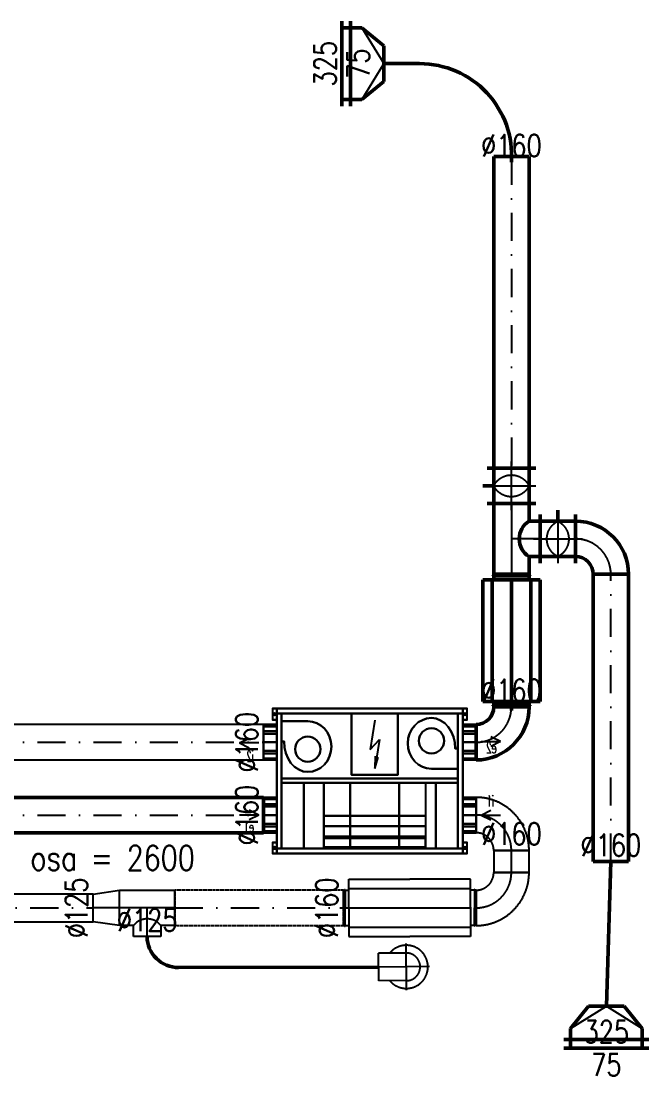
# Model space of a CAD drawing. Header units: millimetres. Extents: x -5302 to 21798, y 60636 to 66330.
# Drawn here: x -2823 to 18, y 60636 to 65408 of the extents above; entities that cross this region are included whole.
import ezdxf
from ezdxf.enums import TextEntityAlignment as Align

# ---------------------------------------------------------------- set-up
doc = ezdxf.new("R2010")
doc.units = ezdxf.units.MM
doc.header["$LTSCALE"] = 10
for name, pattern in [('_aa', [1.4, 0.5, -0.2, 0.5, -0.2]), ('DASHDOT', [25.4, 12.7, -6.35, 0, -6.35]), ('DASHED', [19.05, 12.7, -6.35]), ('KOLEJE', [0])]:
    doc.linetypes.add(name, pattern=pattern)
doc.layers.get('0').update_dxf_attribs({"color": 3})
for name, color, linetype in [('POPISY', 3, 'Continuous'), ('PRIPOJOVACI_HRDLA', 3, 'Continuous'), ('V-objekty-popis', 3, 'Continuous'), ('V-tvarovky-popis', 3, 'Continuous'), ('VLASTNI_ZARIZENI', 3, 'Continuous'), ('VZT_EXHAUST', 3, '_aa'), ('VZT_EXHAUST-popis', 3, 'Continuous')]:
    doc.layers.add(name, color=color, linetype=linetype)
for name, color, linetype, lineweight in [('V-flexo_osy', 3, 'KOLEJE', 50), ('V-objekty', 3, 'Continuous', 50), ('V-tvarovky', 3, 'Continuous', 50)]:
    doc.layers.add(name, color=color, linetype=linetype, lineweight=lineweight)
doc.styles.add('ROMANS', font='romans.shx', dxfattribs={"width": 0.8})
doc.styles.get("Standard").update_dxf_attribs({"font": 'simplex.shx', "width": 0.8})
doc.linetypes.add('KOLEJE_2', pattern='A,2,[141,CADKON.SHX,S=3,R=0,X=0,Y=0],1.5', length=3.5)

# ---------------------------------------------------------------- blocks, each defined once
blk = doc.blocks.new('DUPLEX 170 EC5')
at = {"layer": 'PRIPOJOVACI_HRDLA'}
for p, q in [((38614.2, 8782.6), (38614.2, 8782.6)), ((39515.6, 8782.6), (39515.6, 8782.6)), ((38443.6, 8705.7), (38487.6, 8727.7)), ((38531.6, 8705.7), (38443.6, 8705.7)), ((38443.6, 8705.7), (38487.6, 8683.7)), ((39536.6, 8699.8), (39624.6, 8699.8)), ((39624.6, 8699.8), (39580.6, 8721.8)), ((39624.6, 8699.8), (39580.6, 8677.8)), ((38614.2, 8453.3), (38614.2, 8453.3)), ((39515.6, 8453.3), (39515.6, 8453.3)), ((38531.6, 8373.1), (38443.6, 8373.1)), ((38531.6, 8373.1), (38487.6, 8395.1)), ((38531.6, 8373.1), (38487.6, 8351.1)), ((39536.6, 8373.3), (39580.6, 8395.3)), ((39536.6, 8373.3), (39624.6, 8373.3)), ((39536.6, 8373.3), (39580.6, 8351.3))]:
    blk.add_line(p, q, dxfattribs=at)
for points in [[(38614.2, 8774.6), (38614.2, 8782.6), (38554.2, 8782.6), (38554.2, 8774.6)], [(38614.2, 8782.6), (38614.2, 8774.6), (38554.2, 8774.6), (38554.2, 8782.6)], [(39515.6, 8774.6), (39515.6, 8782.6), (39455.6, 8782.6), (39455.6, 8774.6)], [(39515.6, 8782.6), (39515.6, 8774.6), (39455.6, 8774.6), (39455.6, 8782.6)], [(38614.2, 8752.6), (38614.2, 8774.6), (38554.2, 8774.6), (38554.2, 8752.6)], [(38614.2, 8774.6), (38614.2, 8752.6), (38554.2, 8752.6), (38554.2, 8774.6)], [(38614.2, 8740.6), (38614.2, 8752.6), (38554.2, 8752.6), (38554.2, 8740.6)], [(38614.2, 8752.6), (38614.2, 8740.6), (38554.2, 8740.6), (38554.2, 8752.6)], [(38614.2, 8702.6), (38614.2, 8740.6), (38554.2, 8740.6), (38554.2, 8702.6)], [(38614.2, 8740.6), (38614.2, 8702.6), (38554.2, 8702.6), (38554.2, 8740.6)], [(39515.6, 8752.6), (39515.6, 8774.6), (39455.6, 8774.6), (39455.6, 8752.6)], [(39515.6, 8774.6), (39515.6, 8752.6), (39455.6, 8752.6), (39455.6, 8774.6)], [(39515.6, 8740.6), (39515.6, 8752.6), (39455.6, 8752.6), (39455.6, 8740.6)], [(39515.6, 8752.6), (39515.6, 8740.6), (39455.6, 8740.6), (39455.6, 8752.6)], [(39515.6, 8702.6), (39515.6, 8740.6), (39455.6, 8740.6), (39455.6, 8702.6)], [(39515.6, 8740.6), (39515.6, 8702.6), (39455.6, 8702.6), (39455.6, 8740.6)], [(38614.2, 8663.6), (38614.2, 8702.6), (38554.2, 8702.6), (38554.2, 8663.6)], [(38614.2, 8702.6), (38614.2, 8663.6), (38554.2, 8663.6), (38554.2, 8702.6)], [(39515.6, 8663.6), (39515.6, 8702.6), (39455.6, 8702.6), (39455.6, 8663.6)], [(39515.6, 8702.6), (39515.6, 8663.6), (39455.6, 8663.6), (39455.6, 8702.6)], [(38614.2, 8651.6), (38614.2, 8663.6), (38554.2, 8663.6), (38554.2, 8651.6)], [(38614.2, 8663.6), (38614.2, 8651.6), (38554.2, 8651.6), (38554.2, 8663.6)], [(38614.2, 8629.6), (38614.2, 8651.6), (38554.2, 8651.6), (38554.2, 8629.6)], [(38614.2, 8651.6), (38614.2, 8629.6), (38554.2, 8629.6), (38554.2, 8651.6)], [(39515.6, 8651.6), (39515.6, 8663.6), (39455.6, 8663.6), (39455.6, 8651.6)], [(39515.6, 8663.6), (39515.6, 8651.6), (39455.6, 8651.6), (39455.6, 8663.6)], [(39515.6, 8629.6), (39515.6, 8651.6), (39455.6, 8651.6), (39455.6, 8629.6)], [(39515.6, 8651.6), (39515.6, 8629.6), (39455.6, 8629.6), (39455.6, 8651.6)], [(38614.2, 8622.6), (38614.2, 8629.6), (38554.2, 8629.6), (38554.2, 8622.6)], [(38614.2, 8629.6), (38614.2, 8622.6), (38554.2, 8622.6), (38554.2, 8629.6)], [(39515.6, 8622.6), (39515.6, 8629.6), (39455.6, 8629.6), (39455.6, 8622.6)], [(39515.6, 8629.6), (39515.6, 8622.6), (39455.6, 8622.6), (39455.6, 8629.6)], [(38614.2, 8445.3), (38614.2, 8453.3), (38554.2, 8453.3), (38554.2, 8445.3)], [(38614.2, 8453.3), (38614.2, 8445.3), (38554.2, 8445.3), (38554.2, 8453.3)], [(39515.6, 8445.3), (39515.6, 8453.3), (39455.6, 8453.3), (39455.6, 8445.3)], [(39515.6, 8453.3), (39515.6, 8445.3), (39455.6, 8445.3), (39455.6, 8453.3)], [(38614.2, 8423.3), (38614.2, 8445.3), (38554.2, 8445.3), (38554.2, 8423.3)], [(38614.2, 8445.3), (38614.2, 8423.3), (38554.2, 8423.3), (38554.2, 8445.3)], [(38614.2, 8411.3), (38614.2, 8423.3), (38554.2, 8423.3), (38554.2, 8411.3)], [(38614.2, 8423.3), (38614.2, 8411.3), (38554.2, 8411.3), (38554.2, 8423.3)], [(38614.2, 8373.3), (38614.2, 8411.3), (38554.2, 8411.3), (38554.2, 8373.3)], [(38614.2, 8411.3), (38614.2, 8373.3), (38554.2, 8373.3), (38554.2, 8411.3)], [(39515.6, 8423.3), (39515.6, 8445.3), (39455.6, 8445.3), (39455.6, 8423.3)], [(39515.6, 8445.3), (39515.6, 8423.3), (39455.6, 8423.3), (39455.6, 8445.3)], [(39515.6, 8411.3), (39515.6, 8423.3), (39455.6, 8423.3), (39455.6, 8411.3)], [(39515.6, 8423.3), (39515.6, 8411.3), (39455.6, 8411.3), (39455.6, 8423.3)], [(39515.6, 8373.3), (39515.6, 8411.3), (39455.6, 8411.3), (39455.6, 8373.3)], [(39515.6, 8411.3), (39515.6, 8373.3), (39455.6, 8373.3), (39455.6, 8411.3)], [(38614.2, 8334.3), (38614.2, 8373.3), (38554.2, 8373.3), (38554.2, 8334.3)], [(38614.2, 8373.3), (38614.2, 8334.3), (38554.2, 8334.3), (38554.2, 8373.3)], [(39515.6, 8334.3), (39515.6, 8373.3), (39455.6, 8373.3), (39455.6, 8334.3)], [(39515.6, 8373.3), (39515.6, 8334.3), (39455.6, 8334.3), (39455.6, 8373.3)], [(38614.2, 8322.3), (38614.2, 8334.3), (38554.2, 8334.3), (38554.2, 8322.3)], [(38614.2, 8334.3), (38614.2, 8322.3), (38554.2, 8322.3), (38554.2, 8334.3)], [(38614.2, 8300.3), (38614.2, 8322.3), (38554.2, 8322.3), (38554.2, 8300.3)], [(38614.2, 8322.3), (38614.2, 8300.3), (38554.2, 8300.3), (38554.2, 8322.3)], [(39515.6, 8322.3), (39515.6, 8334.3), (39455.6, 8334.3), (39455.6, 8322.3)], [(39515.6, 8334.3), (39515.6, 8322.3), (39455.6, 8322.3), (39455.6, 8334.3)], [(39515.6, 8300.3), (39515.6, 8322.3), (39455.6, 8322.3), (39455.6, 8300.3)], [(39515.6, 8322.3), (39515.6, 8300.3), (39455.6, 8300.3), (39455.6, 8322.3)], [(38614.2, 8293.3), (38614.2, 8300.3), (38554.2, 8300.3), (38554.2, 8293.3)], [(38614.2, 8300.3), (38614.2, 8293.3), (38554.2, 8293.3), (38554.2, 8300.3)], [(39515.6, 8293.3), (39515.6, 8300.3), (39455.6, 8300.3), (39455.6, 8293.3)], [(39515.6, 8300.3), (39515.6, 8293.3), (39455.6, 8293.3), (39455.6, 8300.3)]]:
    blk.add_3dface(points, dxfattribs=at)
at = {"layer": 'VLASTNI_ZARIZENI'}
for p, q in [((39012.6, 8802.5), (39033.6, 8670.5)), ((39033.6, 8670.5), (38991.6, 8714.5)), ((38991.6, 8714.5), (39012.6, 8583.5)), ((39010.6, 8639.5), (39012.6, 8583.5)), ((39012.6, 8583.5), (38996.6, 8635.5))]:
    blk.add_line(p, q, dxfattribs=at)
for centre, radius in [((38604.6, 8829.8), 5), ((39465.6, 8829.8), 5), ((38755.6, 8709.1), 57), ((39315.6, 8671.5), 57), ((38604.6, 8224.8), 5), ((39465.6, 8224.8), 5)]:
    blk.add_circle(centre, radius, dxfattribs=at)
at = {"layer": 'VLASTNI_ZARIZENI', "extrusion": (0, 0, -1)}
for centre in [(-38755.6, 8709.1), (-39315.6, 8671.5)]:
    blk.add_circle(centre, 57, dxfattribs=at)
at = {"layer": 'VLASTNI_ZARIZENI'}
for points in [[(38614.6, 8854.8), (38614.6, 8804.8), (38594.6, 8804.8), (38594.6, 8854.8)], [(38614.6, 8854.8), (38614.6, 8832.8), (39455.6, 8832.8), (39455.6, 8854.8)], [(38614.6, 8854.8), (38614.6, 8832.8), (39455.6, 8832.8), (39455.6, 8854.8)], [(38614.6, 8832.8), (38614.6, 8854.8), (38614.6, 8854.8), (38614.6, 8832.8)], [(39455.6, 8854.8), (38614.6, 8854.8), (38614.6, 8854.8), (39455.6, 8854.8)], [(38614.6, 8804.8), (38614.6, 8804.8), (38614.6, 8854.8)], [(39455.6, 8832.8), (38614.6, 8832.8), (38614.6, 8832.8), (39455.6, 8832.8)], [(38636.6, 8221.8), (38636.6, 8832.8), (38614.6, 8832.8), (38614.6, 8221.8)], [(38636.6, 8221.8), (38636.6, 8832.8), (38614.6, 8832.8), (38614.6, 8221.8)], [(38614.6, 8221.8), (38614.6, 8832.8), (38614.6, 8832.8), (38614.6, 8221.8)], [(38614.6, 8832.8), (38636.6, 8832.8), (38636.6, 8832.8), (38614.6, 8832.8)], [(38636.6, 8832.8), (38636.6, 8221.8), (38636.6, 8221.8), (38636.6, 8832.8)], [(38636.6, 8221.8), (38636.6, 8832.8), (39433.6, 8832.8), (39433.6, 8221.8)], [(38907.6, 8555.7), (38907.6, 8832.8), (39117.6, 8832.8), (39117.6, 8555.7)], [(38907.6, 8555.7), (38907.6, 8832.8), (39117.6, 8832.8), (39117.6, 8555.7)], [(38907.6, 8832.8), (38907.6, 8555.7), (38907.6, 8555.7), (38907.6, 8832.8)], [(39117.6, 8832.8), (38907.6, 8832.8), (38907.6, 8832.8), (39117.6, 8832.8)], [(39117.6, 8555.7), (39117.6, 8832.8), (39117.6, 8832.8), (39117.6, 8555.7)], [(39433.6, 8221.8), (39433.6, 8832.8), (39455.6, 8832.8), (39455.6, 8221.8)], [(39433.6, 8221.8), (39433.6, 8832.8), (39455.6, 8832.8), (39455.6, 8221.8)], [(39433.6, 8832.8), (39433.6, 8221.8), (39433.6, 8221.8), (39433.6, 8832.8)], [(39455.6, 8832.8), (39433.6, 8832.8), (39433.6, 8832.8), (39455.6, 8832.8)], [(39455.6, 8854.8), (39455.6, 8832.8), (39455.6, 8832.8), (39455.6, 8854.8)], [(39455.6, 8804.8), (39455.6, 8854.8), (39475.6, 8854.8), (39475.6, 8804.8)], [(39455.6, 8854.8), (39455.6, 8854.8), (39455.6, 8804.8)], [(39455.6, 8221.8), (39455.6, 8832.8), (39455.6, 8832.8), (39455.6, 8221.8)], [(38695.6, 8789.1), (38679.6, 8772.1), (38679.6, 8772.1), (38695.6, 8789.1)], [(38714.6, 8801.1), (38695.6, 8789.1), (38695.6, 8789.1), (38714.6, 8801.1)], [(38734.6, 8810.1), (38714.6, 8801.1), (38714.6, 8801.1), (38734.6, 8810.1)], [(38755.6, 8813.1), (38734.6, 8810.1), (38734.6, 8810.1), (38755.6, 8813.1)], [(38777.6, 8810.1), (38755.6, 8813.1), (38755.6, 8813.1), (38777.6, 8810.1)], [(38796.6, 8803.1), (38777.6, 8810.1), (38777.6, 8810.1), (38796.6, 8803.1)], [(38815.6, 8793.1), (38796.6, 8803.1), (38796.6, 8803.1), (38815.6, 8793.1)], [(38831.6, 8779.1), (38815.6, 8793.1), (38815.6, 8793.1), (38831.6, 8779.1)], [(39274.6, 8788.5), (39255.6, 8778.5), (39255.6, 8778.5), (39274.6, 8788.5)], [(39293.6, 8795.5), (39274.6, 8788.5), (39274.6, 8788.5), (39293.6, 8795.5)], [(39315.6, 8798.5), (39293.6, 8795.5), (39293.6, 8795.5), (39315.6, 8798.5)], [(39433.6, 8798.5), (39315.6, 8798.5), (39315.6, 8798.5), (39433.6, 8798.5)], [(38666.6, 8752.1), (38656.6, 8727.1), (38656.6, 8727.1), (38666.6, 8752.1)], [(38679.6, 8772.1), (38666.6, 8752.1), (38666.6, 8752.1), (38679.6, 8772.1)], [(38844.6, 8762.1), (38831.6, 8779.1), (38831.6, 8779.1), (38844.6, 8762.1)], [(38854.6, 8741.1), (38844.6, 8762.1), (38844.6, 8762.1), (38854.6, 8741.1)], [(38860.6, 8721.1), (38854.6, 8741.1), (38854.6, 8741.1), (38860.6, 8721.1)], [(39226.6, 8747.5), (39216.6, 8726.5), (39216.6, 8726.5), (39226.6, 8747.5)], [(39239.6, 8764.5), (39226.6, 8747.5), (39226.6, 8747.5), (39239.6, 8764.5)], [(39255.6, 8778.5), (39239.6, 8764.5), (39239.6, 8764.5), (39255.6, 8778.5)], [(38650.6, 8702.1), (38648.6, 8675.1), (38648.6, 8675.1), (38650.6, 8702.1)], [(38656.6, 8727.1), (38650.6, 8702.1), (38650.6, 8702.1), (38656.6, 8727.1)], [(38862.6, 8698.1), (38860.6, 8721.1), (38860.6, 8721.1), (38862.6, 8698.1)], [(38860.6, 8675.1), (38862.6, 8698.1), (38862.6, 8698.1), (38860.6, 8675.1)], [(39210.6, 8706.5), (39207.6, 8683.5), (39207.6, 8683.5), (39210.6, 8706.5)], [(39216.6, 8726.5), (39210.6, 8706.5), (39210.6, 8706.5), (39216.6, 8726.5)], [(39420.6, 8678.5), (39422.6, 8706.5), (39422.6, 8706.5), (39420.6, 8678.5)], [(39422.6, 8706.5), (39433.6, 8706.5), (39433.6, 8706.5), (39422.6, 8706.5)], [(39422.6, 8706.5), (39422.6, 8706.5), (39422.6, 8706.5)], [(38648.6, 8675.1), (38636.6, 8675.1), (38636.6, 8675.1), (38648.6, 8675.1)], [(38648.6, 8675.1), (38648.6, 8675.1), (38648.6, 8675.1)], [(38844.6, 8633.1), (38854.6, 8654.1), (38854.6, 8654.1), (38844.6, 8633.1)], [(38854.6, 8654.1), (38860.6, 8675.1), (38860.6, 8675.1), (38854.6, 8654.1)], [(39207.6, 8683.5), (39210.6, 8660.5), (39210.6, 8660.5), (39207.6, 8683.5)], [(39210.6, 8660.5), (39216.6, 8639.5), (39216.6, 8639.5), (39210.6, 8660.5)], [(39216.6, 8639.5), (39226.6, 8618.5), (39226.6, 8618.5), (39216.6, 8639.5)], [(39404.6, 8628.5), (39414.6, 8653.5), (39414.6, 8653.5), (39404.6, 8628.5)], [(39414.6, 8653.5), (39420.6, 8678.5), (39420.6, 8678.5), (39414.6, 8653.5)], [(38777.6, 8585.1), (38796.6, 8592.1), (38796.6, 8592.1), (38777.6, 8585.1)], [(38796.6, 8592.1), (38815.6, 8602.1), (38815.6, 8602.1), (38796.6, 8592.1)], [(38815.6, 8602.1), (38831.6, 8616.1), (38831.6, 8616.1), (38815.6, 8602.1)], [(38831.6, 8616.1), (38844.6, 8633.1), (38844.6, 8633.1), (38831.6, 8616.1)], [(39226.6, 8618.5), (39239.6, 8601.5), (39239.6, 8601.5), (39226.6, 8618.5)], [(39239.6, 8601.5), (39255.6, 8587.5), (39255.6, 8587.5), (39239.6, 8601.5)], [(39356.6, 8579.5), (39375.6, 8591.5), (39375.6, 8591.5), (39356.6, 8579.5)], [(39375.6, 8591.5), (39391.6, 8608.5), (39391.6, 8608.5), (39375.6, 8591.5)], [(39391.6, 8608.5), (39404.6, 8628.5), (39404.6, 8628.5), (39391.6, 8608.5)], [(38636.6, 8583.1), (38755.6, 8583.1), (38755.6, 8583.1), (38636.6, 8583.1)], [(38755.6, 8583.1), (38777.6, 8585.1), (38777.6, 8585.1), (38755.6, 8583.1)], [(39117.6, 8555.7), (38907.6, 8555.7), (38907.6, 8555.7), (39117.6, 8555.7)], [(39255.6, 8587.5), (39274.6, 8577.5), (39274.6, 8577.5), (39255.6, 8587.5)], [(39274.6, 8577.5), (39293.6, 8570.5), (39293.6, 8570.5), (39274.6, 8577.5)], [(39293.6, 8570.5), (39315.6, 8568.5), (39315.6, 8568.5), (39293.6, 8570.5)], [(39315.6, 8568.5), (39336.6, 8570.5), (39336.6, 8570.5), (39315.6, 8568.5)], [(39336.6, 8570.5), (39356.6, 8579.5), (39356.6, 8579.5), (39336.6, 8570.5)], [(38636.6, 8519.3), (38636.6, 8539.3), (39433.6, 8539.3), (39433.6, 8519.3)], [(38636.6, 8519.3), (38636.6, 8539.3), (39433.6, 8539.3), (39433.6, 8519.3)], [(38636.6, 8539.3), (38636.6, 8519.3), (38636.6, 8519.3), (38636.6, 8539.3)], [(39433.6, 8539.3), (38636.6, 8539.3), (38636.6, 8539.3), (39433.6, 8539.3)], [(38736.6, 8221.8), (38736.6, 8519.3), (38636.6, 8519.3), (38636.6, 8221.8)], [(38736.6, 8221.8), (38736.6, 8519.3), (38636.6, 8519.3), (38636.6, 8221.8)], [(38636.6, 8221.8), (38636.6, 8519.3), (38636.6, 8519.3), (38636.6, 8221.8)], [(38636.6, 8519.3), (38736.6, 8519.3), (38736.6, 8519.3), (38636.6, 8519.3)], [(39433.6, 8519.3), (38636.6, 8519.3), (38636.6, 8519.3), (39433.6, 8519.3)], [(38736.6, 8519.3), (38736.6, 8221.8), (38736.6, 8221.8), (38736.6, 8519.3)], [(38902.6, 8519.3), (38782.6, 8519.3), (38782.6, 8369.8), (38902.6, 8369.8)], [(39123.6, 8519.3), (38902.6, 8519.3), (38902.6, 8369.8), (39123.6, 8369.8)], [(39242.6, 8519.3), (39123.6, 8519.3), (39123.6, 8369.8), (39242.6, 8369.8)], [(39242.6, 8519.3), (39242.6, 8519.3), (39242.6, 8369.8)], [(39333.6, 8221.8), (39333.6, 8519.3), (39433.6, 8519.3), (39433.6, 8221.8)], [(39333.6, 8221.8), (39333.6, 8519.3), (39433.6, 8519.3), (39433.6, 8221.8)], [(39333.6, 8519.3), (39333.6, 8221.8), (39333.6, 8221.8), (39333.6, 8519.3)], [(39433.6, 8519.3), (39333.6, 8519.3), (39333.6, 8519.3), (39433.6, 8519.3)], [(39433.6, 8519.3), (39433.6, 8539.3), (39433.6, 8539.3), (39433.6, 8519.3)], [(39433.6, 8221.8), (39433.6, 8519.3), (39433.6, 8519.3), (39433.6, 8221.8)], [(38902.6, 8369.8), (38782.6, 8369.8), (38782.6, 8322.8), (38902.6, 8322.8)], [(39123.6, 8369.8), (38902.6, 8369.8), (38902.6, 8322.8), (39123.6, 8322.8)], [(39242.6, 8369.8), (39123.6, 8369.8), (39123.6, 8322.8), (39242.6, 8322.8)], [(39242.6, 8369.8), (39242.6, 8369.8), (39242.6, 8322.8)], [(38902.6, 8322.8), (38782.6, 8322.8), (38782.6, 8275.8), (38902.6, 8275.8)], [(39123.6, 8322.8), (38902.6, 8322.8), (38902.6, 8275.8), (39123.6, 8275.8)], [(39242.6, 8322.8), (39123.6, 8322.8), (39123.6, 8275.8), (39242.6, 8275.8)], [(39242.6, 8322.8), (39242.6, 8322.8), (39242.6, 8275.8)], [(38902.6, 8275.8), (38782.6, 8275.8), (38782.6, 8228.8), (38902.6, 8228.8)], [(38902.6, 8268.8), (38782.6, 8268.8), (38782.6, 8221.8), (38902.6, 8221.8)], [(38902.6, 8221.8), (38782.6, 8221.8), (38782.6, 8268.8), (38902.6, 8268.8)], [(39123.6, 8275.8), (38902.6, 8275.8), (38902.6, 8228.8), (39123.6, 8228.8)], [(39123.6, 8268.8), (38902.6, 8268.8), (38902.6, 8221.8), (39123.6, 8221.8)], [(39123.6, 8221.8), (38902.6, 8221.8), (38902.6, 8268.8), (39123.6, 8268.8)], [(39242.6, 8275.8), (39123.6, 8275.8), (39123.6, 8228.8), (39242.6, 8228.8)], [(39242.6, 8268.8), (39123.6, 8268.8), (39123.6, 8221.8), (39242.6, 8221.8)], [(39242.6, 8221.8), (39123.6, 8221.8), (39123.6, 8268.8), (39242.6, 8268.8)], [(39242.6, 8275.8), (39242.6, 8275.8), (39242.6, 8228.8)], [(39242.6, 8268.8), (39242.6, 8268.8), (39242.6, 8221.8)], [(39242.6, 8221.8), (39242.6, 8221.8), (39242.6, 8268.8)], [(38614.6, 8249.8), (38614.6, 8199.8), (38594.6, 8199.8), (38594.6, 8249.8)], [(38614.6, 8199.8), (38614.6, 8199.8), (38614.6, 8249.8)], [(38614.6, 8199.8), (38614.6, 8221.8), (39455.6, 8221.8), (39455.6, 8199.8)], [(38614.6, 8199.8), (38614.6, 8221.8), (39455.6, 8221.8), (39455.6, 8199.8)], [(38614.6, 8221.8), (38614.6, 8199.8), (38614.6, 8199.8), (38614.6, 8221.8)], [(39455.6, 8221.8), (38614.6, 8221.8), (38614.6, 8221.8), (39455.6, 8221.8)], [(38614.6, 8221.8), (38636.6, 8221.8), (38636.6, 8221.8), (38614.6, 8221.8)], [(38636.6, 8221.8), (38736.6, 8221.8), (38736.6, 8221.8), (38636.6, 8221.8)], [(39433.6, 8221.8), (39333.6, 8221.8), (39333.6, 8221.8), (39433.6, 8221.8)], [(39455.6, 8221.8), (39433.6, 8221.8), (39433.6, 8221.8), (39455.6, 8221.8)], [(39455.6, 8199.8), (39455.6, 8249.8), (39475.6, 8249.8), (39475.6, 8199.8)], [(39455.6, 8249.8), (39455.6, 8249.8), (39455.6, 8199.8)], [(39455.6, 8199.8), (39455.6, 8221.8), (39455.6, 8221.8), (39455.6, 8199.8)], [(39455.6, 8199.8), (38614.6, 8199.8), (38614.6, 8199.8), (39455.6, 8199.8)]]:
    blk.add_3dface(points, dxfattribs=at)
for points, invisible_edges in [([(38614.6, 8854.8), (38614.6, 8854.8), (38594.6, 8854.8), (38609.6, 8854.8)], 9), ([(38614.6, 8854.8), (38614.6, 8854.8), (38614.6, 8854.8), (38609.6, 8854.8)], 5), ([(39455.6, 8854.8), (39455.6, 8854.8), (39475.6, 8854.8), (39460.6, 8854.8)], 9), ([(39455.6, 8854.8), (39455.6, 8854.8), (39455.6, 8854.8), (39460.6, 8854.8)], 5), ([(38614.6, 8804.8), (38614.6, 8804.8), (38594.6, 8804.8), (38609.6, 8804.8)], 9), ([(38614.6, 8804.8), (38614.6, 8804.8), (38614.6, 8804.8), (38609.6, 8804.8)], 5), ([(38755.6, 8813.1), (38755.6, 8813.1), (38777.6, 8810.1), (38648.6, 8675.1)], 13), ([(38734.6, 8810.1), (38734.6, 8810.1), (38755.6, 8813.1), (38648.6, 8675.1)], 13), ([(38777.6, 8810.1), (38777.6, 8810.1), (38796.6, 8803.1), (38648.6, 8675.1)], 13), ([(38714.6, 8801.1), (38714.6, 8801.1), (38734.6, 8810.1), (38648.6, 8675.1)], 13), ([(38796.6, 8803.1), (38796.6, 8803.1), (38815.6, 8793.1), (38648.6, 8675.1)], 13), ([(38695.6, 8789.1), (38695.6, 8789.1), (38714.6, 8801.1), (38648.6, 8675.1)], 13), ([(38815.6, 8793.1), (38815.6, 8793.1), (38831.6, 8779.1), (38648.6, 8675.1)], 13), ([(38679.6, 8772.1), (38679.6, 8772.1), (38695.6, 8789.1), (38648.6, 8675.1)], 13), ([(39255.6, 8778.5), (39255.6, 8778.5), (39274.6, 8788.5), (39422.6, 8706.5)], 13), ([(39274.6, 8788.5), (39274.6, 8788.5), (39293.6, 8795.5), (39422.6, 8706.5)], 13), ([(39293.6, 8795.5), (39293.6, 8795.5), (39315.6, 8798.5), (39422.6, 8706.5)], 13), ([(39315.6, 8798.5), (39315.6, 8798.5), (39433.6, 8798.5), (39422.6, 8706.5)], 13), ([(39433.6, 8798.5), (39433.6, 8798.5), (39433.6, 8706.5), (39422.6, 8706.5)], 9), ([(39455.6, 8804.8), (39455.6, 8804.8), (39475.6, 8804.8), (39460.6, 8804.8)], 9), ([(39455.6, 8804.8), (39455.6, 8804.8), (39455.6, 8804.8), (39460.6, 8804.8)], 5), ([(38831.6, 8779.1), (38831.6, 8779.1), (38844.6, 8762.1), (38648.6, 8675.1)], 13), ([(38666.6, 8752.1), (38666.6, 8752.1), (38679.6, 8772.1), (38648.6, 8675.1)], 13), ([(38844.6, 8762.1), (38844.6, 8762.1), (38854.6, 8741.1), (38648.6, 8675.1)], 13), ([(38656.6, 8727.1), (38656.6, 8727.1), (38666.6, 8752.1), (38648.6, 8675.1)], 13), ([(38854.6, 8741.1), (38854.6, 8741.1), (38860.6, 8721.1), (38648.6, 8675.1)], 13), ([(39216.6, 8726.5), (39216.6, 8726.5), (39226.6, 8747.5), (39422.6, 8706.5)], 13), ([(39226.6, 8747.5), (39226.6, 8747.5), (39239.6, 8764.5), (39422.6, 8706.5)], 13), ([(39239.6, 8764.5), (39239.6, 8764.5), (39255.6, 8778.5), (39422.6, 8706.5)], 13), ([(38650.6, 8702.1), (38650.6, 8702.1), (38656.6, 8727.1), (38648.6, 8675.1)], 13), ([(38860.6, 8721.1), (38860.6, 8721.1), (38862.6, 8698.1), (38648.6, 8675.1)], 13), ([(38648.6, 8675.1), (38648.6, 8675.1), (38650.6, 8702.1), (38648.6, 8675.1)], 5), ([(38862.6, 8698.1), (38862.6, 8698.1), (38860.6, 8675.1), (38648.6, 8675.1)], 13), ([(39207.6, 8683.5), (39207.6, 8683.5), (39210.6, 8706.5), (39422.6, 8706.5)], 13), ([(39210.6, 8660.5), (39210.6, 8660.5), (39207.6, 8683.5), (39422.6, 8706.5)], 13), ([(39216.6, 8639.5), (39216.6, 8639.5), (39210.6, 8660.5), (39422.6, 8706.5)], 13), ([(39226.6, 8618.5), (39226.6, 8618.5), (39216.6, 8639.5), (39422.6, 8706.5)], 13), ([(39239.6, 8601.5), (39239.6, 8601.5), (39226.6, 8618.5), (39422.6, 8706.5)], 13), ([(39255.6, 8587.5), (39255.6, 8587.5), (39239.6, 8601.5), (39422.6, 8706.5)], 13), ([(39274.6, 8577.5), (39274.6, 8577.5), (39255.6, 8587.5), (39422.6, 8706.5)], 13), ([(39293.6, 8570.5), (39293.6, 8570.5), (39274.6, 8577.5), (39422.6, 8706.5)], 13), ([(39315.6, 8568.5), (39315.6, 8568.5), (39293.6, 8570.5), (39422.6, 8706.5)], 13), ([(39336.6, 8570.5), (39336.6, 8570.5), (39315.6, 8568.5), (39422.6, 8706.5)], 13), ([(39356.6, 8579.5), (39356.6, 8579.5), (39336.6, 8570.5), (39422.6, 8706.5)], 13), ([(39375.6, 8591.5), (39375.6, 8591.5), (39356.6, 8579.5), (39422.6, 8706.5)], 13), ([(39391.6, 8608.5), (39391.6, 8608.5), (39375.6, 8591.5), (39422.6, 8706.5)], 13), ([(39404.6, 8628.5), (39404.6, 8628.5), (39391.6, 8608.5), (39422.6, 8706.5)], 13), ([(39414.6, 8653.5), (39414.6, 8653.5), (39404.6, 8628.5), (39422.6, 8706.5)], 13), ([(39420.6, 8678.5), (39420.6, 8678.5), (39414.6, 8653.5), (39422.6, 8706.5)], 13), ([(39422.6, 8706.5), (39422.6, 8706.5), (39420.6, 8678.5), (39422.6, 8706.5)], 5), ([(38636.6, 8583.1), (38636.6, 8583.1), (38636.6, 8675.1), (38648.6, 8675.1)], 9), ([(38755.6, 8583.1), (38755.6, 8583.1), (38636.6, 8583.1), (38648.6, 8675.1)], 13), ([(38777.6, 8585.1), (38777.6, 8585.1), (38755.6, 8583.1), (38648.6, 8675.1)], 13), ([(38796.6, 8592.1), (38796.6, 8592.1), (38777.6, 8585.1), (38648.6, 8675.1)], 13), ([(38815.6, 8602.1), (38815.6, 8602.1), (38796.6, 8592.1), (38648.6, 8675.1)], 13), ([(38831.6, 8616.1), (38831.6, 8616.1), (38815.6, 8602.1), (38648.6, 8675.1)], 13), ([(38844.6, 8633.1), (38844.6, 8633.1), (38831.6, 8616.1), (38648.6, 8675.1)], 13), ([(38854.6, 8654.1), (38854.6, 8654.1), (38844.6, 8633.1), (38648.6, 8675.1)], 13), ([(38860.6, 8675.1), (38860.6, 8675.1), (38854.6, 8654.1), (38648.6, 8675.1)], 13), ([(38902.6, 8519.3), (38902.6, 8519.3), (39123.6, 8519.3), (39242.6, 8519.3)], 13), ([(39123.6, 8519.3), (39123.6, 8519.3), (38902.6, 8519.3), (39242.6, 8519.3)], 5), ([(39123.6, 8519.3), (39123.6, 8519.3), (39242.6, 8519.3)], 9), ([(38782.6, 8369.8), (38782.6, 8369.8), (38902.6, 8369.8), (39242.6, 8369.8)], 13), ([(38782.6, 8369.8), (38782.6, 8369.8), (38782.6, 8369.8), (39242.6, 8369.8)], 13), ([(38902.6, 8369.8), (38902.6, 8369.8), (38782.6, 8369.8), (39242.6, 8369.8)], 13), ([(38782.6, 8369.8), (38782.6, 8369.8), (38902.6, 8369.8), (39242.6, 8369.8)], 13), ([(38782.6, 8369.8), (38782.6, 8369.8), (38782.6, 8369.8), (39242.6, 8369.8)], 13), ([(38902.6, 8369.8), (38902.6, 8369.8), (38782.6, 8369.8), (39242.6, 8369.8)], 13), ([(38902.6, 8369.8), (38902.6, 8369.8), (39123.6, 8369.8), (39242.6, 8369.8)], 13), ([(39123.6, 8369.8), (39123.6, 8369.8), (38902.6, 8369.8), (39242.6, 8369.8)], 5), ([(38902.6, 8369.8), (38902.6, 8369.8), (39123.6, 8369.8), (39242.6, 8369.8)], 13), ([(39123.6, 8369.8), (39123.6, 8369.8), (38902.6, 8369.8), (39242.6, 8369.8)], 5), ([(39123.6, 8369.8), (39123.6, 8369.8), (39242.6, 8369.8)], 9), ([(39123.6, 8369.8), (39123.6, 8369.8), (39242.6, 8369.8)], 9), ([(38782.6, 8322.8), (38782.6, 8322.8), (38902.6, 8322.8), (39242.6, 8322.8)], 13), ([(38782.6, 8322.8), (38782.6, 8322.8), (38782.6, 8322.8), (39242.6, 8322.8)], 13), ([(38902.6, 8322.8), (38902.6, 8322.8), (38782.6, 8322.8), (39242.6, 8322.8)], 13), ([(38782.6, 8322.8), (38782.6, 8322.8), (38902.6, 8322.8), (39242.6, 8322.8)], 13), ([(38782.6, 8322.8), (38782.6, 8322.8), (38782.6, 8322.8), (39242.6, 8322.8)], 13), ([(38902.6, 8322.8), (38902.6, 8322.8), (38782.6, 8322.8), (39242.6, 8322.8)], 13), ([(38902.6, 8322.8), (38902.6, 8322.8), (39123.6, 8322.8), (39242.6, 8322.8)], 13), ([(39123.6, 8322.8), (39123.6, 8322.8), (38902.6, 8322.8), (39242.6, 8322.8)], 5), ([(38902.6, 8322.8), (38902.6, 8322.8), (39123.6, 8322.8), (39242.6, 8322.8)], 13), ([(39123.6, 8322.8), (39123.6, 8322.8), (38902.6, 8322.8), (39242.6, 8322.8)], 5), ([(39123.6, 8322.8), (39123.6, 8322.8), (39242.6, 8322.8)], 9), ([(39123.6, 8322.8), (39123.6, 8322.8), (39242.6, 8322.8)], 9), ([(38782.6, 8275.8), (38782.6, 8275.8), (38902.6, 8275.8), (39242.6, 8275.8)], 13), ([(38782.6, 8275.8), (38782.6, 8275.8), (38782.6, 8275.8), (39242.6, 8275.8)], 13), ([(38902.6, 8275.8), (38902.6, 8275.8), (38782.6, 8275.8), (39242.6, 8275.8)], 13), ([(38782.6, 8275.8), (38782.6, 8275.8), (38902.6, 8275.8), (39242.6, 8275.8)], 13), ([(38782.6, 8275.8), (38782.6, 8275.8), (38782.6, 8275.8), (39242.6, 8275.8)], 13), ([(38902.6, 8275.8), (38902.6, 8275.8), (38782.6, 8275.8), (39242.6, 8275.8)], 13), ([(38782.6, 8268.8), (38782.6, 8268.8), (38902.6, 8268.8), (39242.6, 8268.8)], 13), ([(38782.6, 8268.8), (38782.6, 8268.8), (38782.6, 8268.8), (39242.6, 8268.8)], 13), ([(38902.6, 8268.8), (38902.6, 8268.8), (38782.6, 8268.8), (39242.6, 8268.8)], 13), ([(38782.6, 8268.8), (38782.6, 8268.8), (38902.6, 8268.8), (39242.6, 8268.8)], 13), ([(38782.6, 8268.8), (38782.6, 8268.8), (38782.6, 8268.8), (39242.6, 8268.8)], 13), ([(38902.6, 8268.8), (38902.6, 8268.8), (38782.6, 8268.8), (39242.6, 8268.8)], 13), ([(38902.6, 8275.8), (38902.6, 8275.8), (39123.6, 8275.8), (39242.6, 8275.8)], 13), ([(39123.6, 8275.8), (39123.6, 8275.8), (38902.6, 8275.8), (39242.6, 8275.8)], 5), ([(38902.6, 8275.8), (38902.6, 8275.8), (39123.6, 8275.8), (39242.6, 8275.8)], 13), ([(39123.6, 8275.8), (39123.6, 8275.8), (38902.6, 8275.8), (39242.6, 8275.8)], 5), ([(38902.6, 8268.8), (38902.6, 8268.8), (39123.6, 8268.8), (39242.6, 8268.8)], 13), ([(39123.6, 8268.8), (39123.6, 8268.8), (38902.6, 8268.8), (39242.6, 8268.8)], 5), ([(38902.6, 8268.8), (38902.6, 8268.8), (39123.6, 8268.8), (39242.6, 8268.8)], 13), ([(39123.6, 8268.8), (39123.6, 8268.8), (38902.6, 8268.8), (39242.6, 8268.8)], 5), ([(39123.6, 8275.8), (39123.6, 8275.8), (39242.6, 8275.8)], 9), ([(39123.6, 8275.8), (39123.6, 8275.8), (39242.6, 8275.8)], 9), ([(39123.6, 8268.8), (39123.6, 8268.8), (39242.6, 8268.8)], 9), ([(39123.6, 8268.8), (39123.6, 8268.8), (39242.6, 8268.8)], 9), ([(38614.6, 8249.8), (38614.6, 8249.8), (38594.6, 8249.8), (38609.6, 8249.8)], 9), ([(38614.6, 8249.8), (38614.6, 8249.8), (38614.6, 8249.8), (38609.6, 8249.8)], 5), ([(38782.6, 8228.8), (38782.6, 8228.8), (38902.6, 8228.8), (39242.6, 8228.8)], 13), ([(38782.6, 8228.8), (38782.6, 8228.8), (38782.6, 8228.8), (39242.6, 8228.8)], 13), ([(38902.6, 8228.8), (38902.6, 8228.8), (38782.6, 8228.8), (39242.6, 8228.8)], 13), ([(38782.6, 8228.8), (38782.6, 8228.8), (38902.6, 8228.8), (39242.6, 8228.8)], 13), ([(38782.6, 8228.8), (38782.6, 8228.8), (38782.6, 8228.8), (39242.6, 8228.8)], 13), ([(38902.6, 8228.8), (38902.6, 8228.8), (38782.6, 8228.8), (39242.6, 8228.8)], 13), ([(38782.6, 8221.8), (38782.6, 8221.8), (38902.6, 8221.8), (39242.6, 8221.8)], 13), ([(38782.6, 8221.8), (38782.6, 8221.8), (38782.6, 8221.8), (39242.6, 8221.8)], 13), ([(38902.6, 8221.8), (38902.6, 8221.8), (38782.6, 8221.8), (39242.6, 8221.8)], 13), ([(38782.6, 8221.8), (38782.6, 8221.8), (38902.6, 8221.8), (39242.6, 8221.8)], 13), ([(38782.6, 8221.8), (38782.6, 8221.8), (38782.6, 8221.8), (39242.6, 8221.8)], 13), ([(38902.6, 8221.8), (38902.6, 8221.8), (38782.6, 8221.8), (39242.6, 8221.8)], 13), ([(38902.6, 8228.8), (38902.6, 8228.8), (39123.6, 8228.8), (39242.6, 8228.8)], 13), ([(39123.6, 8228.8), (39123.6, 8228.8), (38902.6, 8228.8), (39242.6, 8228.8)], 5), ([(38902.6, 8228.8), (38902.6, 8228.8), (39123.6, 8228.8), (39242.6, 8228.8)], 13), ([(39123.6, 8228.8), (39123.6, 8228.8), (38902.6, 8228.8), (39242.6, 8228.8)], 5), ([(38902.6, 8221.8), (38902.6, 8221.8), (39123.6, 8221.8), (39242.6, 8221.8)], 13), ([(39123.6, 8221.8), (39123.6, 8221.8), (38902.6, 8221.8), (39242.6, 8221.8)], 5), ([(38902.6, 8221.8), (38902.6, 8221.8), (39123.6, 8221.8), (39242.6, 8221.8)], 13), ([(39123.6, 8221.8), (39123.6, 8221.8), (38902.6, 8221.8), (39242.6, 8221.8)], 5), ([(39123.6, 8228.8), (39123.6, 8228.8), (39242.6, 8228.8)], 9), ([(39123.6, 8228.8), (39123.6, 8228.8), (39242.6, 8228.8)], 9), ([(39123.6, 8221.8), (39123.6, 8221.8), (39242.6, 8221.8)], 9), ([(39123.6, 8221.8), (39123.6, 8221.8), (39242.6, 8221.8)], 9), ([(39455.6, 8249.8), (39455.6, 8249.8), (39475.6, 8249.8), (39460.6, 8249.8)], 9), ([(39455.6, 8249.8), (39455.6, 8249.8), (39455.6, 8249.8), (39460.6, 8249.8)], 5), ([(38614.6, 8199.8), (38614.6, 8199.8), (38594.6, 8199.8), (38609.6, 8199.8)], 9), ([(38614.6, 8199.8), (38614.6, 8199.8), (38614.6, 8199.8), (38609.6, 8199.8)], 5), ([(39455.6, 8199.8), (39455.6, 8199.8), (39475.6, 8199.8), (39460.6, 8199.8)], 9), ([(39455.6, 8199.8), (39455.6, 8199.8), (39455.6, 8199.8), (39460.6, 8199.8)], 5)]:
    blk.add_3dface(points, dxfattribs=dict(at, invisible_edges=invisible_edges))
at = {"layer": 'POPISY'}
for s, width, p, p2 in [('e2', 0.564, (38461.6, 8652.7), (38508.6, 8652.7)), ('i2', 0.62, (39560.9, 8614.6), (39591.9, 8614.6)), ('i1', 0.93, (38474.5, 8411.5), (38505.5, 8411.5)), ('e1', 0.705, (39558.8, 8294.6), (39605.8, 8294.6))]:
    blk.add_text(s, height=50, dxfattribs=dict(at, width=width)).set_placement(p, p2, align=Align.FIT)
blk = doc.blocks.new('*U77', base_point=(104.3, 32.6))
at = {"color": 0, "linetype": 'ByBlock', "lineweight": -2, "ltscale": 2000}
for p, q in [((129.3, 162.6), (404.3, 162.6)), ((129.3, 32.6), (129.3, 162.6)), ((679.3, 162.6), (404.3, 162.6)), ((679.3, 32.6), (679.3, 162.6)), ((104.3, 32.6), (104.3, 112.6)), ((104.3, 112.6), (129.3, 112.6)), ((109.3, 32.6), (109.3, 115.4)), ((109.3, 115.4), (111.5, 115.4)), ((111.5, 115.4), (111.5, 32.6)), ((704.3, 112.6), (679.3, 112.6)), ((697.1, 115.4), (697.1, 32.6)), ((699.3, 115.4), (697.1, 115.4)), ((699.3, 32.6), (699.3, 115.4)), ((704.3, 32.6), (704.3, 112.6)), ((104.3, 32.6), (104.3, -47.4)), ((109.3, 32.6), (109.3, -50.2)), ((111.5, -50.2), (111.5, 32.6)), ((129.3, 32.6), (129.3, -97.4)), ((679.3, 32.6), (679.3, -97.4)), ((697.1, -50.2), (697.1, 32.6)), ((699.3, 32.6), (699.3, -50.2)), ((704.3, 32.6), (704.3, -47.4)), ((104.3, -47.4), (129.3, -47.4)), ((704.3, -47.4), (679.3, -47.4)), ((109.3, -50.2), (111.5, -50.2)), ((699.3, -50.2), (697.1, -50.2)), ((129.3, -97.4), (404.3, -97.4)), ((679.3, -97.4), (404.3, -97.4))]:
    blk.add_line(p, q, dxfattribs=at)
at = {"color": 56, "linetype": 'DASHED', "ltscale": 6000}
for p, q in [((129, 120), (679, 120)), ((129, -54.8), (679, -54.8))]:
    blk.add_line(p, q, dxfattribs=at)
at = {"color": 63, "linetype": 'DASHDOT', "ltscale": 6000}
blk.add_line((88.6, 32.6), (683.2, 32.6), dxfattribs=at)
at = {"color": 52, "linetype": 'ByBlock', "ltscale": 2000}
blk.add_point((129.3, 32.6), dxfattribs=at)
blk = doc.blocks.new('*U79', base_point=(162.5, 40))
at = {"color": 0, "linetype": 'ByBlock', "lineweight": -2, "ltscale": 2000}
for points in [[(0, 0), (-30, 0)], [(0, 0), (325, 0), (325, 40), (0, 40), (0, 0)], [(325, 0), (355, 0)]]:
    blk.add_lwpolyline(points, dxfattribs=at)
blk = doc.blocks.new('*U80')
at = {"color": 0, "linetype": 'ByBlock', "lineweight": -2, "ltscale": 2000}
for p, q in [((0, 162.5), (0, 192.5)), ((50, 162.5), (0, 162.5)), ((0, 162.5), (0, 162.5)), ((0, 162.5), (0, -162.5)), ((50, 162.5), (150, 80)), ((150, 80), (150, 80)), ((150, 80), (150, -80)), ((150, 80), (150, 80)), ((150, -80), (50, -162.5)), ((150, -80), (150, -80)), ((150, -80), (150, -80)), ((50, -162.5), (0, -162.5)), ((0, -162.5), (0, -192.5)), ((0, -162.5), (0, -162.5))]:
    blk.add_line(p, q, dxfattribs=at)
at = {"color": 2, "linetype": 'DASHDOT', "lineweight": 25, "ltscale": 2000}
for p, q in [((50, 162.5), (150, 0)), ((150, 0), (50, -162.5))]:
    blk.add_line(p, q, dxfattribs=at)
blk = doc.blocks.new('*U102', base_point=(160, 0))
at = {"color": 0, "lineweight": -2, "ltscale": 2000}
for p, q in [((0, 240), (0, 80)), ((0, 240), (0, 240)), ((0, 80), (0, 80)), ((80, 0), (240, 0)), ((80, 0), (80, 0)), ((240, 0), (240, 0))]:
    blk.add_line(p, q, dxfattribs=at)
at = {"color": 2, "linetype": 'DASHDOT', "lineweight": 25, "ltscale": 2000}
for p, q in [((0, 160), (0, 160)), ((160, 0), (160, 0))]:
    blk.add_line(p, q, dxfattribs=at)
at = {"color": 0, "lineweight": -2, "ltscale": 2000}
for radius in [240, 80]:
    blk.add_arc((0, 0), radius, 0, 90, dxfattribs=at)
at = {"color": 2, "linetype": 'DASHDOT', "lineweight": 25, "ltscale": 2000}
blk.add_arc((0, 0), 160, 0, 90, dxfattribs=at)
blk = doc.blocks.new('*U103', base_point=(0, 160))
at = {"color": 0, "lineweight": -2, "ltscale": 2000}
for p, q in [((0, 240), (0, 80)), ((0, 240), (0, 240)), ((0, 80), (0, 80)), ((80, 0), (240, 0)), ((80, 0), (80, 0)), ((240, 0), (240, 0))]:
    blk.add_line(p, q, dxfattribs=at)
at = {"color": 2, "linetype": 'DASHDOT', "lineweight": 25, "ltscale": 2000}
for p, q in [((0, 160), (0, 160)), ((160, 0), (160, 0))]:
    blk.add_line(p, q, dxfattribs=at)
at = {"color": 0, "lineweight": -2, "ltscale": 2000}
for radius in [240, 80]:
    blk.add_arc((0, 0), radius, 0, 90, dxfattribs=at)
at = {"color": 2, "linetype": 'DASHDOT', "lineweight": 25, "ltscale": 2000}
blk.add_arc((0, 0), 160, 0, 90, dxfattribs=at)
blk = doc.blocks.new('*U104', base_point=(0, 160))
at = {"color": 0, "lineweight": -2, "ltscale": 2000}
for p, q in [((0, 240), (0, 80)), ((0, 240), (0, 240)), ((0, 80), (0, 80)), ((80, 0), (240, 0)), ((80, 0), (80, 0)), ((240, 0), (240, 0))]:
    blk.add_line(p, q, dxfattribs=at)
at = {"color": 2, "linetype": 'DASHDOT', "lineweight": 25, "ltscale": 2000}
for p, q in [((0, 160), (0, 160)), ((160, 0), (160, 0))]:
    blk.add_line(p, q, dxfattribs=at)
at = {"color": 0, "lineweight": -2, "ltscale": 2000}
for radius in [240, 80]:
    blk.add_arc((0, 0), radius, 0, 90, dxfattribs=at)
at = {"color": 2, "linetype": 'DASHDOT', "lineweight": 25, "ltscale": 2000}
blk.add_arc((0, 0), 160, 0, 90, dxfattribs=at)
blk = doc.blocks.new('*U105', base_point=(100, 80))
at = {"color": 0, "linetype": 'ByBlock', "lineweight": -2, "ltscale": 2000}
for p, q in [((0, 160), (0, 0)), ((100, 160), (0, 160)), ((100, 0), (100, 160)), ((0, 0), (100, 0))]:
    blk.add_line(p, q, dxfattribs=at)
at = {"color": 2, "linetype": 'DASHDOT', "lineweight": 25, "ltscale": 2000}
blk.add_line((0, 80), (100, 80), dxfattribs=at)
blk = doc.blocks.new('*U106', base_point=(160, 0))
at = {"color": 0, "linetype": 'ByBlock', "lineweight": -2, "ltscale": 2000}
for p, q in [((-80, 130), (80, 130)), ((-80, 80), (-80, 130)), ((80, 130), (80, 80)), ((-160, 80), (-80, 80)), ((-160, 80), (-160, -80)), ((80, 80), (160, 80)), ((160, 80), (160, -80)), ((160, -80), (-160, -80))]:
    blk.add_line(p, q, dxfattribs=at)
at = {"color": 2, "linetype": 'DASHDOT', "lineweight": 25, "ltscale": 2000}
for p, q in [((0, 130), (0, 0)), ((-160, 0), (160, 0))]:
    blk.add_line(p, q, dxfattribs=at)
at = {"color": 0, "linetype": 'ByBlock', "lineweight": -2, "ltscale": 2000}
blk.add_arc((0, 130), 94.3, 212.0054, 327.9946, dxfattribs=at)
blk = doc.blocks.new('*U94', base_point=(80, 160))
at = {"color": 0, "linetype": 'ByBlock', "lineweight": -2, "ltscale": 2000}
for points in [[(0, 160), (-30, 160)], [(0, 160), (160, 160)], [(0, 160), (0, 0)], [(160, 160), (190, 160)], [(160, 160), (160, 0)], [(0, 80), (-50, 80)], [(0, 0), (-30, 0)], [(0, 0), (160, 0)], [(160, 0), (190, 0)]]:
    blk.add_lwpolyline(points, dxfattribs=at)
at = {"color": 2, "linetype": 'DASHDOT', "lineweight": 25, "ltscale": 2000}
for points in [[(80, 190), (80, -30)], [(0, 80), (190, 80)]]:
    blk.add_lwpolyline(points, dxfattribs=at)
at = {"color": 2, "linetype": 'DASHED', "lineweight": 25, "ltscale": 2000}
for centre, start, end in [((80, 40), 26.5651, 153.4349), ((80, 120), 206.5651, 333.4349)]:
    blk.add_arc(centre, 89.4, start, end, dxfattribs=at)
blk = doc.blocks.new('*U107', base_point=(0, 160))
at = {"color": 0, "lineweight": -2, "ltscale": 2000}
for p, q in [((0, 240), (0, 80)), ((0, 240), (0, 240)), ((0, 80), (0, 80)), ((80, 0), (240, 0)), ((80, 0), (80, 0)), ((240, 0), (240, 0))]:
    blk.add_line(p, q, dxfattribs=at)
at = {"color": 2, "linetype": 'DASHDOT', "lineweight": 25, "ltscale": 2000}
for p, q in [((0, 160), (0, 160)), ((160, 0), (160, 0))]:
    blk.add_line(p, q, dxfattribs=at)
at = {"color": 0, "lineweight": -2, "ltscale": 2000}
for radius in [240, 80]:
    blk.add_arc((0, 0), radius, 0, 90, dxfattribs=at)
at = {"color": 2, "linetype": 'DASHDOT', "lineweight": 25, "ltscale": 2000}
blk.add_arc((0, 0), 160, 0, 90, dxfattribs=at)
blk = doc.blocks.new('*U108', base_point=(-125, 0))
at = {"color": 0, "linetype": 'ByBlock', "lineweight": -2, "ltscale": 2000}
for p, q in [((-62.5, 130), (62.5, 130)), ((-62.5, 80), (-62.5, 130)), ((62.5, 130), (62.5, 80)), ((-125, 80), (-62.5, 80)), ((-125, 80), (-125, -80)), ((62.5, 80), (125, 80)), ((125, 80), (125, -80)), ((125, -80), (-125, -80))]:
    blk.add_line(p, q, dxfattribs=at)
at = {"color": 2, "linetype": 'DASHDOT', "lineweight": 25, "ltscale": 2000}
for p, q in [((0, 130), (0, 0)), ((-125, 0), (125, 0))]:
    blk.add_line(p, q, dxfattribs=at)
at = {"color": 0, "linetype": 'ByBlock', "lineweight": -2, "ltscale": 2000}
blk.add_arc((0, 130), 80, 218.6598, 321.3402, dxfattribs=at)
blk = doc.blocks.new('*U109')
at = {"color": 0, "linetype": 'ByBlock', "lineweight": -2, "ltscale": 2000}
for p, q in [((0, 80), (120, 62.5)), ((0, 80), (0, -80)), ((0, 80), (0, 80)), ((120, 62.5), (120, -62.5)), ((120, 62.5), (120, 62.5)), ((120, -62.5), (0, -80)), ((0, -80), (0, -80)), ((120, -62.5), (120, -62.5))]:
    blk.add_line(p, q, dxfattribs=at)
at = {"color": 2, "linetype": 'DASHDOT', "lineweight": 25, "ltscale": 2000}
blk.add_line((0, 0), (120, 0), dxfattribs=at)
blk = doc.blocks.new('*U177', base_point=(0, 80))
at = {"color": 0, "linetype": 'ByBlock', "lineweight": -2}
for p, q in [((0, 160), (0, 0)), ((762.85, 160), (0, 160)), ((762.85, 0), (762.85, 160)), ((0, 0), (762.85, 0))]:
    blk.add_line(p, q, dxfattribs=at)
at = {"color": 2, "linetype": 'DASHDOT', "lineweight": 25}
blk.add_line((0, 80), (762.85, 80), dxfattribs=at)
blk = doc.blocks.new('*U111')
at = {"color": 2, "linetype": 'DASHDOT', "lineweight": 25, "ltscale": 2000}
for p, q in [((0, 105), (0, -105)), ((-105, 0), (0, 0))]:
    blk.add_line(p, q, dxfattribs=at)
at = {"color": 0, "linetype": 'ByBlock', "lineweight": -2, "ltscale": 2000}
for p, q in [((0, 62.5), (125, 62.5)), ((125, 62.5), (125, -62.5)), ((0, -62.5), (125, -62.5))]:
    blk.add_line(p, q, dxfattribs=at)
at = {"color": 2, "linetype": 'KOLEJE', "lineweight": 25, "ltscale": 2000}
blk.add_lwpolyline([(0, 0), (125, 0)], dxfattribs=at)
at = {"color": 0, "linetype": 'ByBlock', "lineweight": -2, "ltscale": 2000}
for radius, start, end in [(97.6, 39.8056, 320.1944), (62.5, 90, 270)]:
    blk.add_arc((0, 0), radius, start, end, dxfattribs=at)
blk = doc.blocks.new('*U195', base_point=(1300, 80))
at = {"color": 0, "linetype": 'ByBlock', "lineweight": -2, "ltscale": 2000}
for p, q in [((0, 160), (0, 0)), ((1300, 160), (0, 160)), ((1300, 0), (1300, 160)), ((0, 0), (1300, 0))]:
    blk.add_line(p, q, dxfattribs=at)
at = {"color": 2, "linetype": 'DASHDOT', "lineweight": 25}
blk.add_line((0, 80), (1300, 80), dxfattribs=at)
blk = doc.blocks.new('*U198', base_point=(0, 80))
at = {"color": 0, "linetype": 'ByBlock', "lineweight": -2, "ltscale": 2000}
for p, q in [((0, 160), (0, 0)), ((1277, 160), (0, 160)), ((1277, 0), (1277, 160)), ((0, 0), (1277, 0))]:
    blk.add_line(p, q, dxfattribs=at)
at = {"color": 2, "linetype": 'DASHDOT', "lineweight": 25}
blk.add_line((0, 80), (1277, 80), dxfattribs=at)
blk = doc.blocks.new('*U199', base_point=(0, 80))
at = {"color": 0, "linetype": 'ByBlock', "lineweight": -2, "ltscale": 2000}
for p, q in [((0, 160), (0, 0)), ((1277, 160), (0, 160)), ((1277, 0), (1277, 160)), ((0, 0), (1277, 0))]:
    blk.add_line(p, q, dxfattribs=at)
at = {"color": 2, "linetype": 'DASHDOT', "lineweight": 25}
blk.add_line((0, 80), (1277, 80), dxfattribs=at)
blk = doc.blocks.new('*U200', base_point=(1300, 62.5))
at = {"color": 0, "linetype": 'ByBlock', "lineweight": -2, "ltscale": 2000}
for p, q in [((0, 125), (0, 0)), ((1300, 125), (0, 125)), ((1300, 0), (1300, 125)), ((0, 0), (1300, 0))]:
    blk.add_line(p, q, dxfattribs=at)
at = {"color": 2, "linetype": 'DASHDOT', "lineweight": 25}
blk.add_line((0, 62.5), (1300, 62.5), dxfattribs=at)
blk = doc.blocks.new('*U253', base_point=(1409.6, 80))
at = {"color": 0, "linetype": 'ByBlock', "lineweight": -2, "ltscale": 2000}
for p, q in [((0, 160), (0, 0)), ((1409.6, 160), (0, 160)), ((1409.6, 0), (1409.6, 160)), ((0, 0), (1409.6, 0))]:
    blk.add_line(p, q, dxfattribs=at)
at = {"color": 2, "linetype": 'DASHDOT', "lineweight": 25}
blk.add_line((0, 80), (1409.6, 80), dxfattribs=at)

msp = doc.modelspace()

# ---------------------------------------------------------------- linework, layer by layer
at = {"layer": 'V-flexo_osy', "linetype": 'KOLEJE_2', "ltscale": 2}
for points in [[(-1181.8, 65215.3), (-1019.9, 65215.3, -0.434781), (-604.4, 64769.7, 1.936121)], [(-1204.6, 61128.1), (-2110.7, 61126.1, -0.41541), (-2252.2, 61265.9, -14.914746)]]:
    msp.add_lwpolyline(points, format="xyb", dxfattribs=at)
msp.add_lwpolyline([(-154.4, 61605.1), (-174.9, 60950.7)], dxfattribs=at)

# ---------------------------------------------------------------- block references
at = {"layer": 'V-objekty', "ltscale": 2000}
for name, p, rotation in [('*U79', (-1331.8, 65215.3), 269.9999999999987), ('*U80', (-174.9, 60800.7), 89.99999999999679)]:
    msp.add_blockref(name, p, dxfattribs=dict(at, rotation=rotation))
for name, p in [('*U80', (-1331.8, 65215.3)), ('*U79', (-174.9, 60800.7))]:
    msp.add_blockref(name, p, dxfattribs=at)
at = {"layer": 'V-tvarovky', "ltscale": 2000}
for name, p, rotation in [('*U253', (-604.4, 63385.1), 269.9999999999995), ('*U106', (-604.4, 62905.1), 270.0000000000007), ('*U195', (-154.4, 62905.1), 89.99999999999739), ('*U102', (-764.4, 62145.1), 269.9999999999983)]:
    msp.add_blockref(name, p, dxfattribs=dict(at, rotation=rotation))
at = {"layer": 'V-tvarovky', "ltscale": 2000, "xscale": -1}
for name, p, rotation in [('*U94', (-604.4, 63225.1), 180), ('*U94', (-474.4, 63065.1), 89.99999999999864), ('*U77', (-604.4, 62305.1), 269.9999999999585)]:
    msp.add_blockref(name, p, dxfattribs=dict(at, rotation=rotation))
at = {"layer": 'V-tvarovky', "ltscale": 2000}
for name, p in [('*U107', (-314.4, 63065.1)), ('*U198', (-3002.8, 61815.9))]:
    msp.add_blockref(name, p, dxfattribs=at)
at = {"layer": 'VZT_EXHAUST', "ltscale": 200}
for name, p in [('*U199', (-3002.8, 62145.1)), ('*U103', (-764.4, 61815.9)), ('*U200', (-2497.2, 61395.9))]:
    msp.add_blockref(name, p, dxfattribs=at)
for name, p, rotation in [('*U105', (-604.4, 61655.9), 89.99999999999963), ('*U104', (-604.4, 61555.9), 269.9999999999981), ('*U109', (-2377.2, 61395.9), 180.0000000000518), ('*U108', (-2127.2, 61395.9), 180.0000000000529), ('*U111', (-1079.6, 61129.1), 180.4678762503684)]:
    msp.add_blockref(name, p, dxfattribs=dict(at, rotation=rotation))
at = {"layer": 'VZT_EXHAUST', "ltscale": 200, "xscale": -1, "rotation": 180}
msp.add_blockref('*U77', (-1364.4, 61395.9), dxfattribs=at)
at = {"layer": 'VZT_EXHAUST'}
msp.add_blockref('*U177', (-2127.2, 61395.9), dxfattribs=at)
at = {"layer": 'VZT_EXHAUST-popis', "xscale": -1, "rotation": 359.9999999999987}
msp.add_blockref('DUPLEX 170 EC5', (37789.8, 53442.5), dxfattribs=at)

# ---------------------------------------------------------------- texts
at = {"layer": 'V-objekty-popis', "color": 3, "width": 0.8}
msp.add_text('325', height=100, rotation=90, dxfattribs=at).set_placement((-1396.8, 65215.3), align=Align.CENTER)
msp.add_text('75', height=100, rotation=90, dxfattribs=at).set_placement((-1346.8, 65215.3), align=Align.TOP_CENTER)
msp.add_text('325', height=100, dxfattribs=at).set_placement((-174.9, 60785.7), align=Align.CENTER)
msp.add_text('75', height=100, dxfattribs=at).set_placement((-174.9, 60735.7), align=Align.TOP_CENTER)
at = {"layer": 'V-tvarovky', "ltscale": 2000, "insert": (-2780.9, 61678, -4800), "char_height": 150, "width": 1946.022, "attachment_point": 1, "rotation": 0, "style": 'ROMANS'}
msp.add_mtext('\\A1;{\\Fromans|c238;\\H0.75x;osa = 2600}', dxfattribs=at)
at = {"layer": 'V-tvarovky-popis', "color": 3, "width": 0.8}
for rotation, p in [(360, (-604.4, 64794.7)), (360, (-604.4, 62330.1)), (90, (-1750.8, 61815.9)), (360, (-154.4, 61630.1))]:
    msp.add_text('%%c160', height=100, rotation=rotation, dxfattribs=at).set_placement(p, align=Align.CENTER)
at = {"layer": 'VZT_EXHAUST-popis', "color": 3, "width": 0.8}
for s, p in [('%%c160', (-1750.8, 62145.1)), ('%%c125', (-2522.2, 61395.9)), ('%%c160', (-1389.4, 61395.9))]:
    msp.add_text(s, height=100, rotation=90, dxfattribs=at).set_placement(p, align=Align.CENTER)
for s, p in [('%%c160', (-604.4, 61680.9)), ('%%c125', (-2252.2, 61290.9))]:
    msp.add_text(s, height=100, dxfattribs=at).set_placement(p, align=Align.CENTER)

doc.saveas('drawing.dxf')
